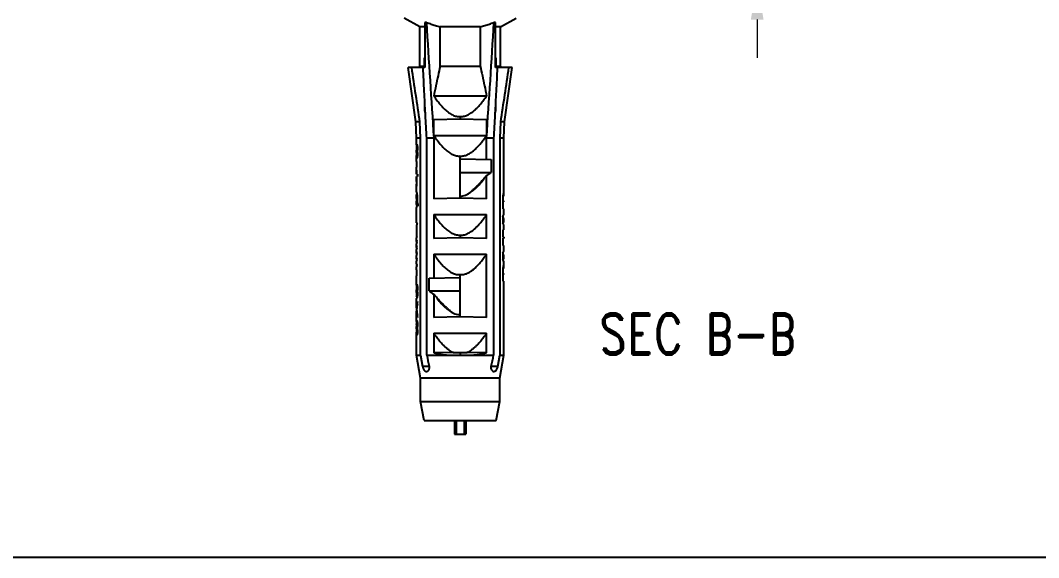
# Model space of a CAD drawing. Header units: millimetres. Extents: x 1034 to 1636, y -2154 to -1937.
# Drawn here: x 1373.2 to 1448, y -2154.1 to -2114.7 of the extents above; entities that cross this region are included whole.
import ezdxf
from ezdxf.enums import TextEntityAlignment as Align

# ---------------------------------------------------------------- set-up
doc = ezdxf.new("R2010")
doc.units = ezdxf.units.MM
doc.layers.add('dim', color=3, linetype='Continuous', lineweight=9)
doc.layers.add('hatch', color=56, linetype='Continuous', lineweight=9)
doc.styles.add('FFS', font='', dxfattribs={"width": 0.9})
doc.styles.add('ROMAND', font='romand.shx', dxfattribs={"bigfont": 'gbcbig.shx'})
doc.styles.get('FFS').set_extended_font_data('FangSong_GB2312')
doc.dimstyles.new('YanXiu', dxfattribs={"dimtxt": 2.5, "dimasz": 2.2, "dimexe": 1, "dimexo": 0.6, "dimgap": 0.66, "dimtad": 0, "dimzin": 1, "dimdsep": 46, "dimtxsty": 'FFS', "dimcen": 0, "dimclrd": 256, "dimclre": 131, "dimclrt": 42, "dimazin": 0, "dimtfac": 1, "dimtofl": 0, "dimtmove": 0, "dimatfit": 3, "dimfxl": 1, "dimlwd": 5, "dimlwe": 5, "dimarcsym": 0})

# ---------------------------------------------------------------- blocks, each defined once
blk = doc.blocks.new('*u6')
at = {"layer": 'Defpoints', "color": 2}
blk.add_lwpolyline([(-135.769835477229, 94.94140519081543), (135.769835477229, 94.94140519081543), (135.769835477229, -94.94140519081543), (-135.769835477229, -94.94140519081543)], close=True, dxfattribs=at)
blk = doc.blocks.new('*D88')
at = {"layer": 'Defpoints', "color": 0}
for p in [(1432.933624810162, -2092.314302971479), (1427.310810408092, -2111.814302971479), (1431.616169745262, -2111.814302971479)]:
    blk.add_point(p, dxfattribs=at)
at = {"layer": 'dim', "lineweight": 5}
for p, q in [((1427.310810408092, -2089.514302971479), (1427.310810408092, -2086.714302971479)), ((1427.310810408092, -2114.614302971479), (1427.310810408092, -2117.414302971479))]:
    blk.add_line(p, q, dxfattribs=at)
at = {"layer": 'dim', "color": 131, "lineweight": 5}
for p, q in [((1432.233974810162, -2092.314302971479), (1426.611160408092, -2092.314302971479)), ((1430.916519745262, -2111.814302971479), (1426.611160408092, -2111.814302971479))]:
    blk.add_line(p, q, dxfattribs=at)
at = {"layer": 'dim'}
for points in [[(1426.844143741426, -2089.514302971479), (1427.777477074759, -2089.514302971479), (1427.310810408092, -2092.314302971479)], [(1426.844143741426, -2114.614302971479), (1427.777477074759, -2114.614302971479), (1427.310810408092, -2111.814302971479)]]:
    blk.add_solid(points, dxfattribs=at)
at = {"layer": 'dim', "color": 42, "insert": (1427.310810408093, -2102.064302971478), "char_height": 3.5, "attachment_point": 5, "rotation": 90, "style": 'FFS'}
blk.add_mtext('19.50', dxfattribs=at)

msp = doc.modelspace()

# ---------------------------------------------------------------- linework, layer by layer
at = {"color": 7}
for p, q in [((1402.566169745262, -2115.141575698779), (1401.416169745261, -2114.514302971479)), ((1408.466169745262, -2115.141575698779), (1409.616169745262, -2114.514302971479)), ((1402.916169745261, -2115.141575698779), (1402.566169745262, -2115.141575698779)), ((1402.566169745262, -2118.014302971479), (1402.566169745262, -2115.141575698779)), ((1402.916169745261, -2114.818789066579), (1402.916169745261, -2118.114302971479)), ((1403.042966675462, -2114.818790150979), (1402.916169745261, -2114.818790150979)), ((1406.979125100362, -2115.141575698779), (1404.053214390161, -2115.141575698779)), ((1404.053214390161, -2118.014302971479), (1404.053214390161, -2115.141575698779)), ((1406.979125100362, -2115.141575698779), (1406.979125100362, -2118.014302971479)), ((1408.116169745262, -2114.818790150979), (1407.989372815161, -2114.818790150979)), ((1408.116169745262, -2118.114302971479), (1408.116169745262, -2114.818794678379)), ((1408.466169745262, -2115.141575698779), (1408.116169745262, -2115.141575698779)), ((1408.466169745262, -2118.014302971479), (1408.466169745262, -2115.141575698779)), ((1402.868057209861, -2117.414302971479), (1402.868057209861, -2118.014302971479)), ((1408.164282280662, -2118.014302971479), (1408.164282280662, -2117.414302971479)), ((1402.267893883261, -2122.114302971479), (1401.711169745261, -2118.114302971479)), ((1402.916169960261, -2118.114302971479), (1401.711172958162, -2118.114302971479)), ((1402.566169745262, -2118.014302971479), (1402.554806108962, -2118.114302971479)), ((1402.566169745262, -2118.014302971479), (1402.868057209861, -2118.014302971479)), ((1402.855403955762, -2118.114302971479), (1402.868057209861, -2118.014302971479)), ((1404.053214390161, -2118.014302971479), (1406.979125100362, -2118.014302971479)), ((1409.321166532362, -2118.114302971479), (1408.116169745262, -2118.114302971479)), ((1408.164282280662, -2118.014302971479), (1408.176935534862, -2118.114302971479)), ((1408.164282280662, -2118.014302971479), (1408.466169745262, -2118.014302971479)), ((1408.466169745262, -2118.014302971479), (1408.477533381661, -2118.114302971479)), ((1408.764445607362, -2122.114302971479), (1409.321169745262, -2118.114302971479)), ((1407.450283761462, -2120.214302971479), (1403.582055729162, -2120.214302971479)), ((1402.923873465962, -2121.314302971479), (1402.923873465962, -2120.714302971479)), ((1402.955567590061, -2121.312676314579), (1402.924838135262, -2120.714253461178)), ((1408.107501355362, -2120.714253461178), (1408.076771900462, -2121.312676314579)), ((1408.108466024662, -2120.714302971479), (1408.108466024662, -2121.314302971479)), ((1402.923873465962, -2121.314302971479), (1402.955667856362, -2121.314302971479)), ((1405.516169745262, -2121.914302971479), (1403.582055729162, -2121.964949529379)), ((1403.582055729162, -2123.114302971479), (1403.582055729162, -2121.964949529379)), ((1405.516169745262, -2121.714302971479), (1405.516169745262, -2121.914302971479)), ((1407.450283761462, -2121.964949529379), (1405.516169745262, -2121.914302971479)), ((1407.450283761462, -2121.964949529379), (1407.450283761462, -2123.114302971479)), ((1408.076671634262, -2121.314302971479), (1408.108466024662, -2121.314302971479)), ((1402.316169745262, -2123.314302971479), (1402.267893883261, -2122.114302971479)), ((1402.539378535362, -2122.114302971479), (1402.267893883261, -2122.114302971479)), ((1402.539372371461, -2122.114201530779), (1402.592131441862, -2123.314302971479)), ((1408.440208048762, -2123.314302971479), (1408.492967117862, -2122.114201559179)), ((1408.764445607362, -2122.114302971479), (1408.492960955162, -2122.114302971479)), ((1408.716169745262, -2123.314302971479), (1408.764445607362, -2122.114302971479)), ((1402.316169745262, -2123.805532131679), (1402.316169745262, -2123.314302971479)), ((1402.592131441862, -2123.314302971479), (1402.316169745262, -2123.314302971479)), ((1402.592131441862, -2123.314302971479), (1402.592131441862, -2139.214302971479)), ((1403.059037270262, -2139.214268153879), (1403.059037270262, -2123.314302971479)), ((1403.582055729162, -2123.314302971479), (1403.059037270262, -2123.314302971479)), ((1403.582055729162, -2123.114302971479), (1407.450283761462, -2123.114302971479)), ((1403.582097272362, -2123.314300126379), (1403.582055729162, -2127.764949529379)), ((1407.973302220362, -2123.314302971479), (1407.450283761462, -2123.314302971479)), ((1407.450283761462, -2124.864949529378), (1407.450433755662, -2123.314313183178)), ((1407.973302220362, -2123.314302971479), (1407.973302220362, -2139.214311368179)), ((1408.440208048762, -2139.214302971479), (1408.440208048762, -2123.314302971479)), ((1408.716169745262, -2123.314302971479), (1408.440208048762, -2123.314302971479)), ((1408.716169745262, -2127.280458414779), (1408.716169745262, -2123.314302971479)), ((1402.316169752562, -2123.877524323979), (1402.316227039762, -2123.892593075278)), ((1402.316181062662, -2124.356917664679), (1402.316181062662, -2124.182795777579)), ((1402.326542630162, -2123.892593075278), (1402.316227039762, -2123.892593075278)), ((1402.352181139862, -2123.805532131679), (1402.317477872361, -2123.805532131679)), ((1402.324430749161, -2123.747491059878), (1402.334329011662, -2123.747491059878)), ((1402.370910967362, -2123.892593075278), (1402.331491197762, -2123.892593075278)), ((1402.370910967362, -2123.921612946979), (1402.340734948362, -2123.921612946979)), ((1402.380669878062, -2123.979654018779), (1402.352181139862, -2123.979654018779)), ((1402.387598449762, -2124.066714962379), (1402.361047156362, -2124.066714962379)), ((1402.365853773362, -2124.182795777579), (1402.365853773362, -2124.356917664679)), ((1402.393670746062, -2124.182795777579), (1402.365853773362, -2124.182795777579)), ((1402.393670746062, -2124.356917664679), (1402.393670746062, -2124.182795777579)), ((1402.316169745262, -2125.024385341379), (1402.316169745262, -2124.792222382479)), ((1402.318388712562, -2124.792222382479), (1402.316172171062, -2124.792222382479)), ((1402.318388712562, -2124.792222382479), (1402.318388712562, -2124.589080623678)), ((1402.337410025862, -2124.618100495379), (1402.337410025862, -2124.792222382479)), ((1402.370910967362, -2124.618100495379), (1402.337410025862, -2124.618100495379)), ((1402.380669766661, -2124.560059423479), (1402.352181139862, -2124.560059423479)), ((1402.387598449762, -2124.472998479979), (1402.361047156362, -2124.472998479979)), ((1402.393670746062, -2124.356917664679), (1402.365853773362, -2124.356917664679)), ((1405.516169745262, -2127.714302971479), (1405.516169745262, -2124.614302971479)), ((1405.516169745262, -2124.814302971479), (1407.791194879362, -2124.873876601179)), ((1407.791166243562, -2124.873876106879), (1407.791166243562, -2125.814302971479)), ((1402.316169745262, -2125.953034520279), (1402.316169745262, -2125.430668858979)), ((1402.317477872361, -2125.024385341379), (1402.317477872361, -2125.430668858979)), ((1402.317477872361, -2125.024385341379), (1402.324430749161, -2125.024385341379)), ((1402.324430749161, -2125.430668858979), (1402.317477872361, -2125.430668858979)), ((1402.319539134061, -2125.662831817979), (1402.319539134061, -2125.953034520279)), ((1402.319539134061, -2125.662831817979), (1402.331491197762, -2125.662831817979)), ((1402.324430749161, -2125.430668858979), (1402.324430749161, -2125.024385341379)), ((1402.331491197762, -2125.953034520279), (1402.331491197762, -2125.662831817979)), ((1402.316169745262, -2126.482677586378), (1402.316169745262, -2126.127156407379)), ((1402.319539134061, -2125.953034520279), (1402.393670746062, -2125.953034520279)), ((1402.319539134061, -2126.127156407379), (1402.319539134061, -2126.620502196979)), ((1402.393670746062, -2126.127156407379), (1402.319539134061, -2126.127156407379)), ((1402.331491197762, -2126.823644619979), (1402.331491197762, -2126.127156407379)), ((1402.372923016162, -2125.953034520279), (1402.372923016162, -2126.127156407379)), ((1402.393670746062, -2126.127156407379), (1402.393670746062, -2125.953034520279)), ((1405.516169745262, -2125.814302971479), (1407.791166243562, -2125.814302971479)), ((1407.450283761462, -2127.764949529379), (1407.450283761462, -2126.044856855079)), ((1402.319539134061, -2126.823644619979), (1402.316098123262, -2126.686678696079)), ((1402.316169745262, -2127.235246031879), (1402.316169745262, -2126.823644619979)), ((1402.331491197762, -2126.620502196979), (1402.319539134061, -2126.620502196979)), ((1402.331491197762, -2126.823644619979), (1402.319539134061, -2126.823644619979)), ((1402.335593213362, -2127.393359911079), (1402.316169745262, -2127.393359911079)), ((1402.316169745262, -2127.728497940579), (1402.316169745262, -2127.463188689779)), ((1402.316169745262, -2128.165417232279), (1402.316169745262, -2127.939228873979)), ((1402.344096525662, -2127.463188689779), (1402.323034067861, -2127.463188689779)), ((1402.356970659162, -2127.604816582679), (1402.335490764862, -2127.604816582679)), ((1402.361628009362, -2127.939228873979), (1402.338728843662, -2127.939228873979)), ((1402.368997513262, -2127.814302971479), (1402.343976979762, -2127.814302971479)), ((1405.516169745262, -2127.714302971479), (1403.582055729162, -2127.764949529379)), ((1407.450283761462, -2127.764949529379), (1405.516169745262, -2127.714302971479)), ((1408.649522646762, -2127.739921479979), (1408.649522646762, -2128.495821756279)), ((1408.649522646762, -2127.898580163079), (1408.716169519661, -2127.898580163079)), ((1408.711774810462, -2127.565823360179), (1408.654529506261, -2127.565823360179)), ((1408.716169745262, -2127.964771859979), (1408.716169745262, -2127.898580163079)), ((1402.335633448962, -2128.235246029779), (1402.316169745262, -2128.235246029779)), ((1402.316169745262, -2129.514302971479), (1402.316169745262, -2128.393359913179)), ((1402.346786831062, -2128.165417232279), (1402.323034067962, -2128.165417232279)), ((1402.375776038962, -2128.069672645079), (1402.330760187162, -2128.069672645079)), ((1402.405748565862, -2128.145434086979), (1402.346786831062, -2128.145434086979)), ((1408.649522646762, -2127.964771859979), (1408.716169519661, -2127.964771859979)), ((1408.716142496862, -2128.495821756279), (1408.649522646762, -2128.495821756279)), ((1408.716169745262, -2128.856053067278), (1408.716169745262, -2128.495821756279)), ((1403.582055729162, -2128.914302971479), (1403.582055729162, -2130.664949529379)), ((1403.582055729162, -2128.914302971479), (1407.450283761462, -2128.914302971479)), ((1407.450283761462, -2130.664949529379), (1407.450283761462, -2128.914302971479)), ((1408.649459126262, -2129.064201598078), (1408.649459126262, -2129.521370622979)), ((1408.649459126262, -2129.391952155679), (1408.705974447462, -2129.391952155679)), ((1408.716169745262, -2129.391015220479), (1408.716169745262, -2129.309850528079)), ((1402.316189469262, -2129.514302971479), (1402.372923016162, -2129.514302971479)), ((1402.330263280862, -2130.514302971479), (1402.330263280862, -2129.914302971479)), ((1408.706899268961, -2129.467363069179), (1408.649459126262, -2129.467363069179)), ((1408.649459126262, -2130.034586686079), (1408.649459126262, -2130.567469152779)), ((1408.649459126262, -2130.034586686079), (1408.716142470862, -2130.034586686079)), ((1408.716169745262, -2130.034586686079), (1408.716169745262, -2129.703718906979)), ((1402.316169745262, -2130.889538484879), (1402.316169745262, -2130.623494041779)), ((1402.330263280862, -2130.939974080479), (1402.330263280862, -2130.780347414579)), ((1405.516169745262, -2130.614302971479), (1403.582055729162, -2130.664949529379)), ((1405.516169745262, -2130.414302971479), (1405.516169745262, -2130.614302971479)), ((1407.450283761462, -2130.664949529379), (1405.516169745262, -2130.614302971479)), ((1408.711007355962, -2130.567469152779), (1408.649459126262, -2130.567469152779)), ((1408.649459126262, -2130.633660849579), (1408.649459126262, -2131.184596126379)), ((1408.649459126262, -2130.633660849579), (1408.711007355962, -2130.633660849579)), ((1402.316169745262, -2131.315209593879), (1402.316169745262, -2131.049165150779)), ((1402.316169745262, -2131.740880702879), (1402.316169745262, -2131.474836259778)), ((1402.326749735262, -2131.805875107779), (1402.326749735262, -2131.646248441979)), ((1402.328443282762, -2131.372924594179), (1402.328443282762, -2131.213297928279)), ((1408.716142470862, -2131.184596126379), (1408.649459126262, -2131.184596126379)), ((1408.716169745262, -2131.537389437179), (1408.716169745262, -2131.184596126379)), ((1402.316169745262, -2132.166551811879), (1402.316169745262, -2131.900507368679)), ((1402.316169745262, -2132.512149469278), (1402.316169745262, -2132.326178477679)), ((1402.325182437262, -2132.238825621479), (1402.325182437262, -2132.079198955579)), ((1403.582055729162, -2131.814302971479), (1403.582055729162, -2133.564949529379)), ((1403.582055729162, -2131.814302971479), (1407.450283761462, -2131.814302971479)), ((1407.450283761462, -2136.464949529379), (1407.450283761462, -2131.814302971479)), ((1408.649459126262, -2131.745537967979), (1408.649459126262, -2132.202706992879)), ((1408.649459126262, -2132.073288525578), (1408.705974447462, -2132.073288525578)), ((1408.706899268961, -2132.148699439079), (1408.649459126262, -2132.148699439079)), ((1408.716169745262, -2132.072351590379), (1408.716169745262, -2131.991186897979)), ((1408.716169745262, -2132.652098753279), (1408.716169745262, -2132.385055276879)), ((1402.316169745262, -2132.957360939678), (1402.316169745262, -2132.751849586679)), ((1402.323741202661, -2132.671776135179), (1402.323741202661, -2132.512149469278)), ((1408.649459126262, -2132.852762612979), (1408.649459126262, -2133.797540231879)), ((1408.649459126262, -2132.869278669679), (1408.716169205261, -2132.869278669679)), ((1408.716169728962, -2132.866171383479), (1408.716169205261, -2132.869278669679)), ((1402.316169745262, -2134.078723138578), (1402.316169745262, -2133.414302971479)), ((1403.241144611162, -2133.573876601179), (1405.516169745262, -2133.514302971479)), ((1403.241173246962, -2134.514302971479), (1403.241173246962, -2133.573876106879)), ((1405.516169745262, -2136.414302971479), (1405.516169745262, -2133.314302971479)), ((1408.649459126262, -2133.238705680079), (1408.716168557361, -2133.238705680079)), ((1408.649459126262, -2133.304897376879), (1408.716168557361, -2133.304897376879)), ((1408.716142470862, -2133.797540231879), (1408.649459126262, -2133.797540231879)), ((1408.716169745262, -2133.304897376879), (1408.716169745262, -2133.238705680079)), ((1408.716169745262, -2139.214302971479), (1408.716169745262, -2133.797540231879)), ((1402.316181062662, -2134.630109003679), (1402.316181062662, -2134.426966912779)), ((1402.316267436662, -2134.145692839679), (1402.316227039762, -2134.165784082079)), ((1402.324430749161, -2134.165784082079), (1402.316227039762, -2134.165784082079)), ((1402.352181139862, -2134.078723138578), (1402.316806408862, -2134.078723138578)), ((1402.322559810362, -2134.020682398779), (1402.334329011662, -2134.020682398779)), ((1402.370910967362, -2134.165784082079), (1402.331491197762, -2134.165784082079)), ((1402.370910967362, -2134.194804285878), (1402.340734948362, -2134.194804285878)), ((1402.380669720862, -2134.252845025679), (1402.352181139862, -2134.252845025679)), ((1402.387598449762, -2134.339905969179), (1402.361047156362, -2134.339905969179)), ((1402.365853773362, -2134.426966912779), (1402.365853773362, -2134.630109003679)), ((1402.393670746062, -2134.426966912779), (1402.365853773362, -2134.426966912779)), ((1402.393670746062, -2134.630109003679), (1402.365853773362, -2134.630109003679)), ((1402.393670746062, -2134.601088799879), (1402.393670746062, -2134.455987116578)), ((1403.241173246962, -2134.514302971479), (1405.516169745262, -2134.514302971479)), ((1402.316169745262, -2134.920312038079), (1402.316169745262, -2134.906918161879)), ((1402.316169745262, -2135.762883117579), (1402.316169745262, -2135.065413721379)), ((1402.316303789862, -2134.906916750779), (1402.316181062662, -2134.920312038079)), ((1402.364224417862, -2134.920312038079), (1402.316181062662, -2134.920312038079)), ((1402.319539134061, -2135.065413721379), (1402.316512112862, -2135.065413721379)), ((1402.324430749161, -2134.891291834278), (1402.370910967362, -2134.891291834278)), ((1402.334329011662, -2135.036393351579), (1402.325214468261, -2135.036393351579)), ((1402.352181139862, -2134.978352777879), (1402.338659939961, -2134.978352777879)), ((1402.370910967362, -2134.862271630479), (1402.340734948362, -2134.862271630479)), ((1402.380669809362, -2134.804230890779), (1402.352181139862, -2134.804230890779)), ((1402.387598449762, -2134.717169947179), (1402.361047156362, -2134.717169947179)), ((1402.393670746062, -2135.471698069279), (1402.393670746062, -2135.297576182179)), ((1403.582055729162, -2134.744856711679), (1403.582055729162, -2136.464949529379)), ((1402.316169745262, -2136.748591935679), (1402.316169745262, -2135.993082294679)), ((1402.330180831962, -2135.790921639679), (1402.316374171261, -2135.790921639679)), ((1402.330218114262, -2135.965043526779), (1402.316374171261, -2135.965043526779)), ((1402.316227039762, -2136.980754479478), (1402.316169745262, -2136.922713822779)), ((1402.328895934562, -2136.864673249079), (1402.316374171261, -2136.864673249079)), ((1402.356489971162, -2136.748591935679), (1402.319539134061, -2136.748591935679)), ((1402.326542630162, -2136.690551361979), (1402.340734948362, -2136.690551361979)), ((1402.376219945662, -2136.864673249079), (1402.337410025862, -2136.864673249079)), ((1402.381796119862, -2136.922713822779), (1402.348119646262, -2136.922713822779)), ((1402.393670746062, -2136.458388818179), (1402.393670746062, -2136.284266931078)), ((1405.516169745262, -2136.414302971479), (1403.582055729162, -2136.464949529379)), ((1407.450283761462, -2136.464949529379), (1405.516169745262, -2136.414302971479)), ((1402.316169745262, -2139.214302971479), (1402.316374171261, -2137.532140448378)), ((1402.320942061162, -2136.980754479478), (1402.316227039762, -2136.980754479478)), ((1402.316512112862, -2137.125856038278), (1402.316512112862, -2137.299977925379)), ((1402.318388712562, -2137.299977925379), (1402.318388712562, -2137.125856038278)), ((1402.334329011662, -2137.590181084379), (1402.334329011662, -2137.764302971479)), ((1402.377332208861, -2137.590181084379), (1402.334329011662, -2137.590181084379)), ((1402.380669704662, -2137.561160776779), (1402.344304546162, -2137.561160776779)), ((1402.387598449762, -2137.009774766379), (1402.356489971162, -2137.009774766379)), ((1402.387598449762, -2137.474099833179), (1402.356489971162, -2137.474099833179)), ((1402.361047156362, -2137.125856038278), (1402.361047156362, -2137.358018582079)), ((1402.393670746062, -2137.125856038278), (1402.361047156362, -2137.125856038278)), ((1402.393670746062, -2137.358018582079), (1402.361047156362, -2137.358018582079)), ((1402.393670746062, -2137.358018582079), (1402.393670746062, -2137.125856038278)), ((1403.582055729162, -2137.614302971479), (1403.582055729162, -2139.049766073079)), ((1403.582055729162, -2137.614302971479), (1407.450283761462, -2137.614302971479)), ((1407.450283761462, -2139.049766073079), (1407.450283761462, -2137.614302971479)), ((1405.007220457862, -2139.023634851679), (1403.582055729162, -2139.049766073079)), ((1405.516169745262, -2139.027011561479), (1405.516169745262, -2139.231575684978)), ((1407.450283761462, -2139.049766073079), (1406.025119032761, -2139.023634851679)), ((1402.616169745262, -2140.914302971479), (1402.316169745262, -2139.214302971479)), ((1402.316169745262, -2139.214302971479), (1402.592131441862, -2139.214302971479)), ((1403.059037270262, -2139.214302971479), (1404.663025910561, -2139.214302971479)), ((1406.369313579961, -2139.214302971479), (1407.973302220362, -2139.214302971479)), ((1408.416169745261, -2140.914302971479), (1408.716169745262, -2139.214302971479)), ((1408.440208048762, -2139.214302971479), (1408.716169745262, -2139.214302971479)), ((1402.752217642162, -2140.039302971479), (1403.251899032262, -2140.039302971479)), ((1407.780442526662, -2140.039302971479), (1408.280121848362, -2140.039302971479)), ((1402.616169745262, -2142.614302971479), (1402.616169745262, -2140.914302971479)), ((1408.416169745261, -2140.914302971479), (1402.616169745262, -2140.914302971479)), ((1408.416169745261, -2142.614302971479), (1408.416169745261, -2140.914302971479)), ((1402.866169745262, -2144.014302971479), (1402.616169745262, -2142.614302971479)), ((1402.616169745262, -2142.614302971479), (1408.416169745261, -2142.614302971479)), ((1408.166169745261, -2144.014302971479), (1408.416169745261, -2142.614302971479)), ((1402.866174838662, -2144.014302971479), (1408.166164651861, -2144.014302971479)), ((1405.096711967762, -2144.014302971479), (1405.096711967762, -2145.014302971479)), ((1405.211565301061, -2144.014302971479), (1405.211565301061, -2145.014302971479)), ((1405.820774189462, -2144.014302971479), (1405.820774189462, -2145.014302971479)), ((1405.935627522862, -2144.014302971479), (1405.935627522862, -2145.014302971479)), ((1405.096711967762, -2145.014302971479), (1405.935627522862, -2145.014302971479))]:
    msp.add_line(p, q, dxfattribs=at)
for points in [[(1408.707779126662, -2129.465507799478), (1408.707485060562, -2129.466585921079), (1408.707191787661, -2129.467219618179), (1408.706898839662, -2129.467425427779)], [(1408.707779126662, -2132.146844169379), (1408.707485060562, -2132.147922290978), (1408.707191787661, -2132.148555988078), (1408.706898839662, -2132.148761797679)]]:
    msp.add_lwpolyline(points, dxfattribs=at)
for centre, radius, start, end in [((2256.244934377662, -2064.969335403279), 854.6566791129, 183.3437891395964, 183.9144633321015), ((492.0421732948616, -2060.971979952778), 917.5286592916001, 356.1039836115957, 356.6355632020007), ((2458.069663455862, -1961.947841790979), 1067.6129720967, 188.4111931108179, 188.6282517811036), ((1401.790895197362, -2118.214902868979), 1.0050784412, 2.885731541107226, 5.744444517803227), ((1409.241707982462, -2118.214922765379), 1.0053428343, 174.2559314331874, 177.1138925504842), ((313.0604048564617, -1955.977127725679), 1107.9594290883, 351.3760462038903, 351.5852006564961), ((1395.284630686362, -2116.462933695979), 15.4860001457, 320.6776347172903, 321.7752910910179), ((1405.418128552962, -2122.672702282479), 3.937142936, 301.0743706160005, 307.0659189740966), ((1405.591818002461, -2131.405996786579), 3.897050019, 232.9016692220131, 238.9550376453061), ((1415.930063362762, -2125.016204942979), 15.7200490598, 218.2335917961069, 219.3148930075898), ((1508.803683165062, -2114.930666548379), 108.4971136187, 192.9333792656141, 193.3808152584851), ((1301.731438448962, -2114.814441683679), 109.0077353281, 346.6202358673815, 347.0655525943857)]:
    msp.add_arc(centre, radius, start, end, dxfattribs=at)
for centre, major_axis, ratio, start_param, end_param in [((1405.516169745262, -2123.877524839679), (3.2, 0), 0.7868970836, 3.1129983331, 3.1415924488), ((1405.516169745262, -2124.218512976478), (0, 13.4296589963), 0.2382785744, 1.5594928941, 1.5681367476), ((1405.516169745262, -2123.859108311779), (0, 5.5956784409), 0.5718698874, 1.5767804025, 1.6027166351), ((1405.516169745262, -2124.123639434779), (0, 5.036141335), 0.6354071078, 1.5422020063, 1.5594928941), ((1405.516169745262, -2123.843928524779), (3.2, 0), 0.4196815289, 9.352907588099999, 9.3961836403), ((1405.516169745262, -2124.043648025279), (3.2, 0), 0.6994694108, 3.0870443341, 3.1129983331), ((1405.516169745262, -2123.982629061079), (3.2, 0), 0.3497265374, 9.3442387866, 9.3702296412), ((1405.516169745262, -2123.783210466278), (3.2, 0), 0.3497267007, -3.0436969997, -3.01760501), ((1405.516169745262, -2123.604620730379), (3.2, 0), 0.4196815877, -3.0350079827, -2.9914278676), ((1405.516169745262, -2123.644801714579), (3.2, 0), 0.6994692475, -3.01760501, -2.9914278676), ((1405.516169745262, -2123.428826108478), (3.2, 0), 0.7868970147, -2.9914278676, -2.9563596736), ((1405.516169745262, -2123.226241906479), (0, 5.036141335), 0.6354071078, -4.5622241944, -4.5447161217), ((1405.516169745262, -2121.825462029678), (0, 13.4296589963), 0.2382785744, 1.7384691855, 1.7472423718), ((1405.516169745262, -2122.862006106079), (0, 5.595677951), 0.5718699375, -4.527156000400001, -4.5007052098), ((1405.516169745262, -2120.510598502379), (0, 16.7871875439), 0.1906215673, -4.5007052098, -4.4918557195), ((1405.516169745262, -2124.321200465779), (0, 13.4296589963), 0.2382785744, -4.7097294012, -4.7010855477), ((1405.516169745262, -2124.680605130478), (0, 5.5956784409), 0.5718698874, 7.822061325700001, 7.8479975583), ((1405.516169745262, -2124.422398562779), (0, 4.476604228999999), 0.7148275425, -4.7010855477, -4.675146331700001), ((1405.516169745262, -2124.811198666279), (3.2, 0), 0.5246019662, 9.2746131748, 9.3094961874), ((1405.516169745262, -2124.985320553379), (3.2, 0), 0.5246019662, 2.9914278676, 3.0263108802), ((1405.516169745262, -2125.313471535879), (0, 5.036141335), 0.6354071078, 7.6863087753, 7.703816848), ((1405.516169745262, -2125.110887333779), (3.2, 0), 0.7868970147, 2.9563596736, 2.9914278676), ((1405.516169745262, -2126.714251412579), (0, 13.4296589963), 0.2382785744, 7.6775355889, 7.6863087753), ((1405.516169745262, -2125.677707336179), (0, 5.595677951), 0.5718699375, 7.642297863400001, 7.668748654), ((1405.516169745262, -2128.029114939879), (0, 16.7871875439), 0.1906215673, 1.3502630659, 1.3591125562), ((1405.516169745262, -2126.686728142478), (3.2, 0), 0.9326195584, 3.1094818279, 3.1415760854), ((1405.516169745262, -2127.900099878579), (3.2, 0), 0.5555555671, 3.093236314, 3.2371225669), ((1405.516169745262, -2127.728506042079), (3.2, 0), 0.5555555671, 3.1415913756, 3.26040357), ((1405.516169745262, -2127.235246031879), (3.2, 0), 0.3333332539, -3.1415926536, -3.0506819753), ((1405.516169745262, -2127.393359911079), (3.2, 0), 0.3333332539, -3.1415926536, -3.0760813085), ((1405.516169745262, -2127.253702275679), (-2.6e-09, 3.2000004292), 0.9999998659, -4.6468776361, -4.6024444098), ((1405.516169745262, -2127.041570227078), (0, 3.2000004292), 0.9999998659, -4.621478302, -4.561119275799999), ((1405.516169745262, -2126.551473834279), (0, 9.599999713899999), 0.3333333433, -4.6024444098, -4.5804619146), ((1405.516169745262, -2129.077132108579), (0, 9.599999713899999), 0.3333333433, 7.722054568200001, 7.7351707176), ((1405.516169745262, -2126.077132197979), (0, 9.599999713899999), 0.3333333433, -4.561119275799999, -4.5304312861), ((1405.516169745262, -2129.551473744878), (0, 9.599999713899999), 0.3333333433, 7.6720239397, 7.693066308300001), ((1405.516169745262, -2128.235246029779), (3.2, 0), 0.3333333433, 9.3592666156, 9.4247779608), ((1405.516169745262, -2128.393359913179), (3.2, 0), 0.3333333433, 9.3338672825, 9.4247779608), ((1405.516169745262, -2128.374903618479), (0.0014780596, 3.1999996586), 1, 1.498995026, 1.5057468752), ((1405.516169745262, -2128.374903618479), (0, 3.2), 1, 1.4752664135, 1.4985331324), ((1405.516169745262, -2128.587035652879), (3.1999997227, 0.0013322228), 1, 3.0310182517, 3.0502656557), ((1405.516169745262, -2128.587035652879), (3.1999991286, 0.0023616217), 1, 3.0182709115, 3.0306965645), ((1405.516169745262, -2128.587035652879), (3.2, 0), 1, 3.0031503507, 3.0190089183), ((1405.516169745262, -2127.900099878579), (3.2, 0), 0.5555555671, -3.0031503507, -2.9167092085), ((1405.516169745262, -2127.728506042079), (3.2, 0), 0.5555555671, -2.9806773279, -2.8932918232), ((1405.516169745262, -2129.580969607478), (0, 5.7599998798), 0.5555555671, 1.3224954964, 1.3459128817), ((1405.516169745262, -2128.856053067278), (3.2, 0), 0.3202293977, -0.2045478291, 0), ((1405.516169745262, -2129.309864402679), (3.2, 0), 0.3216137578, -0.0798464, 0.2045478291), ((1405.516169745262, -2129.391028304579), (3.2, 0), 0.3216137578, -0.0724322443, 3.48518e-05), ((1405.516169745262, -2129.703718906979), (3.2, 0), 0.2805366001, 0, 0.2045478291), ((1405.516169745262, -2130.889538484879), (3.2, 0), 0.3639702343, 3.0477047785, 3.2101741051), ((1405.516169745262, -2130.623494041779), (3.2, 0), 0.3639702343, 3.0477047785, 3.1415926536), ((1405.516169745262, -2131.049165150779), (3.2, 0), 0.3639702343, 9.3308900857, 9.4247779608), ((1405.516169745262, -2131.315209593879), (3.2, 0), 0.3639702343, 3.0539806135, 3.2101777388), ((1405.516169745262, -2131.740880702879), (3.2, 0), 0.3639702343, 3.0602529908, 3.2101786794), ((1405.516169745262, -2131.474836259778), (3.2, 0), 0.3639702343, 9.3371659207, 9.4247779608), ((1405.516169745262, -2131.537389437179), (3.2, 0), 0.3202293977, -0.2045478291, 0), ((1405.516169745262, -2132.166551811879), (3.2, 0), 0.3639702343, 3.0665221625, 3.210177118), ((1405.516169745262, -2131.900507368679), (3.2, 0), 0.3639702343, 9.343438297999999, 9.4247779608), ((1405.516169745262, -2132.326178477679), (3.2, 0), 0.3639702343, 9.3497074697, 9.4247779608), ((1405.516169745262, -2131.991200772579), (3.2, 0), 0.3216137578, -0.0798464, 0.2045478291), ((1405.516169745262, -2132.385055276879), (3.2, 0), 0.2805366001, 0, 0.2045478291), ((1405.516169745262, -2132.072364674479), (3.2, 0), 0.3216137578, -0.0724322443, 3.48518e-05), ((1405.516169745262, -2132.592222920879), (3.2, 0), 0.3639702343, 3.0727883795, 3.2103969276), ((1405.516169745262, -2133.017894029779), (3.2, 0), 0.3639702343, 3.0895963213, 3.1752149642), ((1405.516169745262, -2132.751849586679), (3.2, 0), 0.3639702343, 3.0727883795, 3.1415926536), ((1405.516169745262, -2133.414302971479), (0, 8.7919277423), 0.3639702343, 1.5187999945, 1.5707963268), ((1405.516169745262, -2133.414302971479), (0, 5.5425625842), 0.5773502692, 1.5463876721, 1.5707963268), ((1405.516169745262, -2134.145693101379), (0, 3.3574275566), 0.9531106617, 1.5508481958, 1.5707962489), ((1405.516169745262, -2134.453754914179), (0, 10.0722826699), 0.3177035539, 1.5594928941, 1.5681367476), ((1405.516169745262, -2134.603321002279), (0, 10.0722826699), 0.3177035539, -4.7097294012, -4.7010855477), ((1405.516169745262, -2134.132299165279), (0, 5.595704056000001), 0.5718672696, 1.5767804025, 1.5960424775), ((1405.516169745262, -2134.396830441679), (0, 5.036141335), 0.6354071078, 1.5422020063, 1.5594928941), ((1405.516169745262, -2134.105511174779), (3.2, 0), 0.4196792451, 3.0783856875, 3.1216445226), ((1405.516169745262, -2134.348835486079), (0, 3.3574339604), 0.9531088438, 1.524902562, 1.5422020063), ((1405.516169745262, -2134.246147701579), (3.2, 0), 0.3497305397, 9.352907588099999, 9.378884196), ((1405.516169745262, -2134.056400221279), (3.2, 0), 0.349730703, -3.0436969997, -3.01760501), ((1405.516169745262, -2133.877812886879), (3.2, 0), 0.4196791863, -3.0350079827, -2.9914278676), ((1405.516169745262, -2133.917994637479), (3.2, 0), 0.6994652451000001, -3.01760501, -2.9914278676), ((1405.516169745262, -2133.702017115379), (3.2, 0), 0.7868970147, -2.9914278676, -2.9563596736), ((1405.516169745262, -2133.499432913279), (0, 5.036141335), 0.6354071078, -4.5622241944, -4.5447161217), ((1405.516169745262, -2132.658959857379), (0, 10.0722826699), 0.3177035539, 1.7384691855, 1.7472423718), ((1405.516169745262, -2136.398116058979), (0, 10.0722826699), 0.3177035539, 7.6775355889, 7.6863087753), ((1405.516169745262, -2133.135192395179), (0, 5.595703566199997), 0.5718673197, 1.7560293068, 1.7824800974), ((1405.516169745262, -2130.783798246279), (0, 16.7871491212), 0.1906220036, -4.5007052098, -4.4918557195), ((1405.516169745262, -2138.273269265079), (0, 16.7871106985), 0.1906224399, 1.3502630659, 1.3591125562), ((1405.516169745262, -2134.906918037379), (0, 5.036141335), 0.6354071078, 7.8294656511, 7.8539813785), ((1405.516169745262, -2134.660245474779), (0, 5.036141335), 0.6354071078, -4.7010855477, -4.6837946599), ((1405.516169745262, -2135.817802643479), (3.2, 0), 0.7431806590000001, 9.2042446998, 9.4134745281), ((1405.516169745262, -2135.072429634079), (3.2, 0), 0.1498854447, 9.3495741256, 9.4101497831), ((1405.516169745262, -2134.708240430279), (0, 3.3574339604), 0.9531088438, -4.6837946599, -4.6664952156), ((1405.516169745262, -2134.810928214879), (3.2, 0), 0.3497305397, -3.0956988888, -3.0697222809), ((1405.516169745262, -2135.087418174179), (3.2, 0), 0.1498854147, 3.0350079827, 3.0956988888), ((1405.516169745262, -2135.137294597479), (3.2, 0), 0.4196778092, 9.3061488424, 9.3495741256), ((1405.516169745262, -2135.000675695079), (3.2, 0), 0.349730703, 9.3007903172, 9.3268823069), ((1405.516169745262, -2135.179262454779), (3.2, 0), 0.4196779856, 2.9914278676, 3.0350079827), ((1405.516169745262, -2135.276369140879), (3.2, 0), 0.7868970836, 9.2828758934, 9.3061488424), ((1405.516169745262, -2135.139081278979), (3.2, 0), 0.6994652451000001, 9.2746131748, 9.3007903172), ((1405.516169745262, -2135.557643003079), (0, 5.036141335), 0.6354071078, 7.6863087753, 7.703816848), ((1405.516169745262, -2135.355058801078), (3.2, 0), 0.7868970147, 2.9563596736, 2.9914278676), ((1405.516169745262, -2135.921885879979), (0, 5.595716373699998), 0.5718660108, 1.3591125562, 1.3855633468), ((1405.516169745262, -2135.938162532078), (3.2, 0), 0.7431804087999999, -3.1302892209, -2.9210593927), ((1405.516169745262, -2135.935553250279), (3.2, 0), 0.7730919682999999, 3.0832518353, 3.1183192807), ((1405.516169745262, -2135.820411939779), (3.2, 0), 0.7730916523, -3.1183192807, -3.0832531883), ((1405.516169745262, -2136.012862447079), (3.2, 0), 0.7730919682999999, 9.2042446998, 9.3702296412), ((1405.516169745262, -2135.743102774479), (3.2, 0), 0.7730916523, -3.0870443341, -2.9210593927), ((1405.516169745262, -2136.940572527679), (0, 6.7148535123), 0.4765554445, 7.8426782013, 7.8539816334), ((1405.516169745262, -2136.902622915579), (0, 3.357429157599999), 0.9531102072, 1.524902562, 1.5594928941), ((1405.516169745262, -2136.825607288479), (3.2, 0), 0.5245973717, 9.3442387866, 9.378884196), ((1405.516169745262, -2137.240821125979), (0, 5.036141335), 0.6354071078, 1.5075893607, 1.524902562), ((1405.516169745262, -2137.064094645579), (3.2, 0), 0.6994630807, 9.3355639152, 9.361570994700001), ((1405.516169745262, -2136.607211185878), (3.2, 0), 0.6994634072, -3.0263108802, -3.0001642055), ((1405.516169745262, -2136.482944707479), (3.2, 0), 0.5245974636, -3.01760501, -2.9826799722), ((1405.516169745262, -2136.212832461279), (0, 5.0361395714), 0.6354073303, -4.5709605323, -4.553476299), ((1405.516169745262, -2136.217296672779), (0, 3.3574288637), 0.9531102906, -4.553476299, -4.5183545765), ((1405.516169745262, -2135.569921079279), (0, 6.714852630599999), 0.476555507, -4.5183545765, -4.5007052098), ((1405.516169745262, -2136.880299585478), (0, 16.7871361823), 0.1906221505, 1.5767804025, 1.5854245045), ((1405.516169745262, -2137.608039740478), (0, 6.714854713099999), 0.4765553592, 1.5422020063, 1.5594928941), ((1405.516169745262, -2137.152644039679), (0, 10.0722826699), 0.3177035539, 1.5854245045, 1.5940696997), ((1405.516169745262, -2137.269841426379), (0, 5.0361425357), 0.6354069563, 1.5940696997, 1.605600376), ((1405.516169745262, -2137.800020352479), (0, 13.4297118275), 0.238277637, 1.5335536781, 1.5422020063), ((1405.516169745262, -2137.625898465379), (0, 13.4297118275), 0.238277637, 1.524902562, 1.5335536781), ((1405.516169745262, -2137.709238772179), (3.2, 0), 0.3497319538000001, 3.0088896835, 3.0350079827), ((1405.516169745262, -2138.005394765279), (0, 3.3574267729), 0.9531108842, 7.6950689526, 7.7212786638), ((1405.516169745262, -2138.019235248878), (3.2, 0), 0.6295175534, 2.9563596736, 3.0001642055), ((1405.516169745262, -2134.884594288679), (0, 13.4297118275), 0.238277637, 1.7297090081, 1.7384691855), ((1405.516169745262, -2139.599279930879), (0, 13.4297094261), 0.2382776796, 7.6863087753, 7.6950689526), ((1405.516169745262, -2138.678814944778), (0, 5.5957119711), 0.5718664607, 1.3591125562, 1.3855633468), ((1405.516169745262, -2133.453670319879), (0, 16.7871347127), 0.1906221672, -4.5007052098, -4.4918557195), ((1405.516169745262, -2141.030204300479), (0, 16.7871347127), 0.1906221672, 1.3502630659, 1.3591125562), ((1405.516169745262, -2137.853596261279), (3.2, 0), 0.2622990357, 3.0001642055, 3.0350079827), ((1405.516169745262, -2138.067980362379), (3.199781771699999, 0.1027686792), 0.3636447725999999, -2.2315009919, -1.8523464744), ((1405.550549022762, -2137.903586818279), (3.0512009675, 0.1004479251), 0.3675221836, -1.7619067683, -1.5941617259), ((1405.481790467762, -2137.903586818279), (3.0512009675, -0.1004479251), 0.3675221836, -1.5474309277, -1.3796858853), ((1405.516169745262, -2138.067980362379), (3.199781771699999, -0.1027686792), 0.3636447725999999, -1.2892461792, -0.9100916617), ((1405.532970621261, -2137.987642561679), (3.4091791844, 0.1100165483), 0.3643898738, -1.8405675904, -1.5874827043), ((1405.499368869362, -2137.987642561679), (3.4091791844, -0.1100165483), 0.3643898738, -1.5541099492, -1.3010250632)]:
    msp.add_ellipse(centre, major_axis=major_axis, ratio=ratio, start_param=start_param, end_param=end_param, dxfattribs=at)
for points, start_tangent, end_tangent in [([(1403.043280458262, -2114.818901970779), (1403.366439198962, -2114.934062955579), (1403.698945573362, -2115.041638485779), (1404.053214390161, -2115.141575698779)], (0.9376590105459385, -0.3475565852375865), (0.9682696913419993, -0.2499075925786766)), ([(1406.979125100362, -2115.141575698779), (1407.323154904762, -2115.044750550479), (1407.656233560761, -2114.937357588279), (1407.989443134862, -2114.818765123478)], (0.9682696913514537, 0.2499075925420447), (0.9376590105494431, 0.3475565852281314)), ([(1402.916169745261, -2117.420183649879), (1402.899791272761, -2117.416928504978), (1402.883745071262, -2117.414967803579), (1402.868057209861, -2117.414302971479)], (-0.9734822856117596, 0.2287624086254222), (-1, 0)), ([(1408.164282280662, -2117.414302971479), (1408.148594412562, -2117.414967502978), (1408.132548207562, -2117.416928204779), (1408.116169745262, -2117.420183649879)], (-1, 0), (-0.9734822857388997, -0.2287624080843862)), ([(1402.924838135262, -2120.714253461178), (1402.881913364662, -2119.877255756379), (1402.794699153262, -2118.164302971479)], (-0.05125825383379139, 0.9986854316619979), (-0.05030261545280921, 0.9987340220892683)), ([(1404.053214390161, -2118.014302971479), (1403.889495340562, -2118.726252686779), (1403.733175801662, -2119.459579863479), (1403.582055729162, -2120.214302971479)], (-0.2335160394727916, -0.972352949966699), (-0.1911427521103734, -0.9815622488236151)), ([(1406.979125100362, -2118.014302971479), (1407.143088566861, -2118.727360343679), (1407.299388243262, -2119.460669803979), (1407.450283761462, -2120.214302971479)], (0.2335160394608624, -0.9723529499695638), (0.1911427521001951, -0.9815622488255972)), ([(1408.237640337262, -2118.164302971479), (1408.150426125962, -2119.877255756479), (1408.107501355362, -2120.714253461178)], (-0.05030261545280921, -0.9987340220892683), (-0.05125825383379139, -0.9986854316619979)), ([(1403.582055729162, -2120.214302971479), (1403.850818348162, -2120.586843176179), (1404.119743655862, -2120.916534317779), (1404.394516321462, -2121.202628250478), (1404.677662730562, -2121.436836858279), (1404.965685611462, -2121.605430890679), (1405.253446335561, -2121.698348041279), (1405.516169745262, -2121.714302971479)], (0.5653861590527968, -0.8248263399961993), (0.9978640427356299, 0.06532497390206085)), ([(1405.516169745262, -2121.714302971479), (1405.643956775362, -2121.714812427879), (1405.771324740162, -2121.699701546479), (1405.901670268562, -2121.668206717579), (1406.036619383462, -2121.618762052179), (1406.177400290961, -2121.549334854979), (1406.326563720761, -2121.456511184078), (1406.485498670662, -2121.336688722879), (1406.655071202362, -2121.186276313279), (1406.835539265561, -2121.002214489778), (1407.027554673962, -2120.781247448779), (1407.232092223962, -2120.519841786178), (1407.450283761462, -2120.214302971479)], (0.9978640427361898, -0.06532497389351126), (0.5653861590399101, 0.8248263400050325)), ([(1403.059037270262, -2123.314302971479), (1402.970018987161, -2121.593923264079), (1402.955567590061, -2121.312676314579)], (-0.05232086895307701, 0.998630325331649), (-0.05130614420278467, 0.9986829725028074)), ([(1408.076771900462, -2121.312676314579), (1408.062320503462, -2121.593923264079), (1407.973302220362, -2123.314302971479)], (-0.05130614420278467, -0.9986829725028074), (-0.05232086895307701, -0.998630325331649)), ([(1403.582055729162, -2123.114302971479), (1403.850818348162, -2123.486843176179), (1404.119743655862, -2123.816534317779), (1404.394516321462, -2124.102628250479), (1404.677662730562, -2124.336836858279), (1404.965685611462, -2124.505430890679), (1405.253446335561, -2124.598348041279), (1405.516169745262, -2124.614302971479)], (0.5653861590527968, -0.8248263399961993), (0.9978640427356299, 0.06532497390206085)), ([(1405.516169745262, -2124.614302971479), (1405.643956775362, -2124.614812427879), (1405.771324740162, -2124.599701546479), (1405.901670268562, -2124.568206717579), (1406.036619383462, -2124.518762052179), (1406.177400290961, -2124.449334854979), (1406.326563720761, -2124.356511184079), (1406.485498670662, -2124.236688722879), (1406.655071202362, -2124.086276313279), (1406.835539265561, -2123.902214489779), (1407.027554673962, -2123.681247448779), (1407.232092224061, -2123.419841786179), (1407.450283761462, -2123.114302971479)], (0.9978640427361898, -0.06532497389351126), (0.5653861590399101, 0.8248263400050325)), ([(1407.264508838662, -2126.276124227579), (1407.055920040962, -2126.501823377279), (1406.863921711962, -2126.703312592379), (1406.687492767562, -2126.881621376378), (1406.525429651762, -2127.037774870579), (1406.376293044162, -2127.172899882678), (1406.238473408362, -2127.288172775679), (1406.110510969861, -2127.384562133879)], (-0.6737945920703502, -0.7389187016829053), (-0.8167509279696299, -0.5769903999727798)), ([(1406.110510969861, -2127.384562133879), (1406.402934796462, -2127.201555551979), (1406.692888585062, -2126.949690382979), (1406.976753941562, -2126.642109678779), (1407.264491707862, -2126.276147921779)], (0.8956780415400782, 0.4447030985983007), (0.5929362320306988, 0.8052494177242463)), ([(1405.516169745262, -2127.551690894778), (1405.704297115862, -2127.539657750979), (1405.904916901962, -2127.484080963579), (1406.110510969861, -2127.384562133879)], (0.9991458046187779, -0.04132385645961818), (0.8645647051547408, 0.50252151257503)), ([(1408.683942188162, -2127.343895177479), (1408.670073741861, -2127.417262506979), (1408.658087428662, -2127.512848646079), (1408.650636239462, -2127.623791094279), (1408.649522646762, -2127.739921479979)], (-0.2523736164443816, -0.9676298660762721), (0.01914282704002906, -0.9998167592978804)), ([(1408.707841649862, -2127.280458414779), (1408.697482698562, -2127.296406056779), (1408.683942188162, -2127.343895177479)], (-0.9999999999999932, 1.168692395526163e-07), (-0.2523736172635815, -0.9676298658626115)), ([(1408.697942343761, -2127.947900600979), (1408.697483411662, -2127.931766929079), (1408.697932018862, -2127.915622407279), (1408.699182420361, -2127.903322346478), (1408.700901435762, -2127.898580163079)], (-0.1039688254189632, 0.9945805564865027), (1, 0)), ([(1408.700901435762, -2127.964771859979), (1408.699187211761, -2127.960059983579), (1408.697942343761, -2127.947900600979)], (-1, 0), (-0.1039688281991536, 0.9945805561958745)), ([(1408.715870254362, -2127.350023878679), (1408.714510447962, -2127.300346263479), (1408.707841650162, -2127.280458414779)], (-0.04044676430428564, 0.9991816948169706), (-0.9999999999999855, 1.709476185740458e-07)), ([(1408.711774810462, -2127.565823360179), (1408.714403469362, -2127.449382148179), (1408.716144585761, -2127.358000272079), (1408.715870254362, -2127.350023878679)], (0.01783023253489971, 0.9998410287679496), (-0.0404467642199352, 0.9991816948203851)), ([(1403.582055729162, -2128.914302971479), (1403.850818348162, -2129.286843176179), (1404.119743655862, -2129.616534317779), (1404.394516321462, -2129.902628250479), (1404.677662730562, -2130.136836858279), (1404.965685611462, -2130.305430890679), (1405.253446335561, -2130.398348041279), (1405.516169745262, -2130.414302971479)], (0.5653861590527968, -0.8248263399961993), (0.9978640427356299, 0.06532497390206085)), ([(1405.516169745262, -2130.414302971479), (1405.643956775362, -2130.414812427879), (1405.771324740162, -2130.399701546479), (1405.901670268562, -2130.368206717579), (1406.036619383462, -2130.318762052178), (1406.177400290961, -2130.249334854979), (1406.326563720761, -2130.156511184079), (1406.485498670662, -2130.036688722879), (1406.655071202362, -2129.886276313279), (1406.835539265662, -2129.702214489779), (1407.027554673962, -2129.481247448779), (1407.232092224061, -2129.219841786179), (1407.450283761462, -2128.914302971479)], (0.9978640427361898, -0.06532497389351126), (0.5653861590399101, 0.8248263400050325)), ([(1408.706898838062, -2129.467425427779), (1408.705277626062, -2129.461493047279), (1408.704062506862, -2129.445729007779), (1408.703733940461, -2129.424728525079), (1408.704452413861, -2129.404655639179), (1408.705974447462, -2129.391952155679)], (-0.9999999999744937, 7.142306339929248e-06), (0.2414366762617225, 0.9704165761958584)), ([(1402.330263280862, -2129.914302971479), (1402.338536723162, -2129.763513318579), (1402.352237046262, -2129.628750146278), (1402.372923016162, -2129.514302971479)], (0.03876809209214805, 0.9992482349424165), (0.2321481041355433, 0.9726804499661094)), ([(1408.711007355962, -2130.567469152779), (1408.711927553461, -2130.572156165479), (1408.712515227462, -2130.584280127779), (1408.712717478962, -2130.600435711079), (1408.712521286462, -2130.616625497579), (1408.711930812862, -2130.628933251079), (1408.711007355962, -2130.633660849579)], (1, 0), (-1, 0)), ([(1403.582055729162, -2131.814302971479), (1403.850818348162, -2132.186843176179), (1404.119743655862, -2132.516534317779), (1404.394516321462, -2132.802628250479), (1404.677662730562, -2133.036836858279), (1404.965685611462, -2133.205430890679), (1405.253446335561, -2133.298348041279), (1405.516169745262, -2133.314302971479)], (0.5653861590527968, -0.8248263399961993), (0.9978640427356299, 0.06532497390206085)), ([(1405.516169745262, -2133.314302971479), (1405.643956775362, -2133.314812427879), (1405.771324740162, -2133.299701546479), (1405.901670268562, -2133.268206717579), (1406.036619383462, -2133.218762052179), (1406.177400290961, -2133.149334854978), (1406.326563720761, -2133.056511184079), (1406.485498670662, -2132.936688722879), (1406.655071202362, -2132.786276313279), (1406.835539265662, -2132.602214489779), (1407.027554673962, -2132.381247448779), (1407.232092224061, -2132.119841786179), (1407.450283761462, -2131.814302971479)], (0.9978640427361898, -0.06532497389351126), (0.5653861590399101, 0.8248263400050325)), ([(1408.706898838062, -2132.148761797579), (1408.705277626062, -2132.142829417179), (1408.704062506862, -2132.127065377679), (1408.703733940461, -2132.106064894979), (1408.704452413861, -2132.085992009079), (1408.705974447462, -2132.073288525578)], (-0.9999999999744937, 7.142306339929248e-06), (0.2414366762617225, 0.9704165761958584)), ([(1408.698600151262, -2132.652098753279), (1408.687063071261, -2132.670141711079), (1408.673872226162, -2132.711583571179), (1408.660699867462, -2132.773729479879), (1408.649459126262, -2132.852762612979)], (-0.8719947738598027, -0.4895151829731043), (-0.1114930734161565, -0.9937652109931299)), ([(1408.716169205261, -2132.869278669679), (1408.715612600462, -2132.781947513279), (1408.713181888262, -2132.714029270079), (1408.707741491162, -2132.669679077379), (1408.698600151262, -2132.652098753279)], (-0.0002792328038665147, 0.9999999610145199), (-0.9539794199157968, 0.2998720833574208)), ([(1408.699117532262, -2133.288031159979), (1408.698673374362, -2133.271895908579), (1408.699107265162, -2133.255747700179), (1408.700315849062, -2133.243446628579), (1408.701974358162, -2133.238705680079)], (-0.1043297171870861, 0.9945427643453361), (1, 0)), ([(1408.701974358162, -2133.304897376879), (1408.700320627961, -2133.300187659479), (1408.699117532262, -2133.288031159979)], (-1, 0), (-0.104329715916353, 0.9945427644786389)), ([(1404.921840058762, -2136.084567862379), (1404.793870194962, -2135.988173851279), (1404.656041742662, -2135.872893818779), (1404.506894065362, -2135.737758404479), (1404.344822878062, -2135.581596385979), (1404.168391142161, -2135.403283992079), (1403.976399273162, -2135.201801017479), (1403.767828599061, -2134.976121432079)], (-0.8167550779522561, 0.5769845254763808), (-0.6737949765378783, 0.7389183510999846)), ([(1403.767845703462, -2134.976145097778), (1404.055539721562, -2135.342055100878), (1404.339340712062, -2135.649580777879), (1404.629700850862, -2135.901775710879), (1404.921840058762, -2136.084567862379)], (0.5929358965444319, -0.8052496647556278), (0.895681771643907, -0.4446955857042344)), ([(1404.921840058762, -2136.084567862379), (1405.132676534862, -2136.186070458979), (1405.333807545762, -2136.240617660978), (1405.516169745262, -2136.251689812879)], (0.8645687485088053, -0.5025145561094907), (0.9991458056779324, 0.04132383085091758)), ([(1405.007220457862, -2139.023634851679), (1404.864781526662, -2138.954770276179), (1404.714242513562, -2138.862297531979), (1404.554330525262, -2138.742804549079), (1404.383853844562, -2138.592535636379), (1404.201989692961, -2138.407836351379), (1404.008277674662, -2138.185485443379), (1403.801935148362, -2137.922101793979), (1403.582055729162, -2137.614302971479)], (-0.9225053567314122, 0.3859842831021103), (-0.5653861590367433, 0.8248263400072035)), ([(1407.450283761462, -2137.614302971479), (1407.230416441062, -2137.922085599979), (1407.023982450562, -2138.185581648579), (1406.830113189862, -2138.408092220979), (1406.648054168662, -2138.592944585679), (1406.477323284462, -2138.743362172178), (1406.317223487162, -2138.862890996279), (1406.166800705362, -2138.955184886278), (1406.025119032761, -2139.023634851679)], (-0.5653861590398686, -0.8248263400050609), (-0.9225053567292318, -0.3859842831073212)), ([(1402.592131441862, -2139.214302971479), (1402.645326759662, -2139.489181547279), (1402.698687046562, -2139.764181980079), (1402.752217642162, -2140.039302971479)], (0.1896215142957297, -0.9818572611720069), (0.1914098236579364, -0.9815102034147367)), ([(1408.280121848362, -2140.039302971479), (1408.333652444061, -2139.764181980079), (1408.387012730862, -2139.489181547279), (1408.440208048762, -2139.214302971479)], (0.1914098236579364, 0.9815102034147367), (0.1896215142957297, 0.9818572611720069)), ([(1402.752217642162, -2140.039302971479), (1402.764898304962, -2140.094425598679), (1402.781477200562, -2140.149047134579), (1402.801912882062, -2140.201894242779), (1402.826087526862, -2140.251532427978), (1402.854012776962, -2140.296840588278), (1402.885547846462, -2140.336460533379), (1402.920688534262, -2140.369285770679), (1402.958969283261, -2140.393902295878), (1402.999894323962, -2140.409219815879), (1403.041516561761, -2140.414302904879)], (0.1914098235356987, -0.981510203438575), (0.9999999952238058, -9.773632250396601e-05)), ([(1403.041516561761, -2140.414302904879), (1403.042270787062, -2140.414301301079), (1403.084684756861, -2140.408847782379), (1403.125164809362, -2140.393370096179), (1403.162009155162, -2140.369136536779), (1403.193689906462, -2140.338068748079), (1403.219505069962, -2140.302006447679), (1403.239203429862, -2140.262575299479), (1403.252925953362, -2140.220880636479), (1403.260934164862, -2140.177547715579), (1403.263432575161, -2140.132830314279), (1403.260471640362, -2140.086796009578), (1403.251896963962, -2140.039302971479)], (0.9999999952237976, -9.773640596840074e-05), (-0.2315803071066798, 0.9728157900447422)), ([(1407.780442526662, -2140.039302971479), (1407.768946287661, -2140.129223840278), (1407.777484290262, -2140.212913923679), (1407.806181381862, -2140.290263511279), (1407.855055470362, -2140.355573428279), (1407.920792986162, -2140.399767271679), (1407.990793537761, -2140.414302972479)], (-0.2315803769248037, -0.9728157734244269), (0.9999995962478168, -0.0008986123767243229)), ([(1407.990793537761, -2140.414302972479), (1407.996573561361, -2140.414206949878), (1408.074683952962, -2140.393230081178), (1408.147329253862, -2140.335871457879), (1408.207680276262, -2140.248895045279), (1408.251905049062, -2140.145981219879), (1408.280121848362, -2140.039302971479)], (0.9999995962478193, -0.0008986123739201568), (0.1914098235551962, 0.9815102034347727))]:
    msp.add_spline(points, degree=3, dxfattribs=dict(at, start_tangent=start_tangent, end_tangent=end_tangent))

# ---------------------------------------------------------------- block references
at = {"layer": 'Defpoints', "xscale": 1.144439999999804, "yscale": 1.144440000000031, "zscale": 1.14444}
msp.add_blockref('*u6', (1480.126853847647, -2045.417996891829), dxfattribs=at)

# ---------------------------------------------------------------- texts
at = {"layer": 'hatch', "color": 6, "style": 'ROMAND', "width": 0.8}
msp.add_text('SEC B-B', height=3, dxfattribs=at).set_placement((1422.94316265013, -2137.678231476728), align=Align.MIDDLE)

# ---------------------------------------------------------------- dimensions: what is measured, and where the dimension line sits
at = {"layer": 'dim'}
dim = msp.add_linear_dim(base=(1427.310810408092, -2111.814302971479), p1=(1432.933624810162, -2092.314302971479), p2=(1431.616169745262, -2111.814302971479), angle=90, dimstyle='YanXiu', override={"dimtxt": 3.5, "dimasz": 2.8, "dimexe": 0.69965, "dimexo": 0.69965, "dimgap": 0.69965}, dxfattribs=at)
dim.commit()
dim.dimension.update_dxf_attribs({"geometry": '*D88', "text_midpoint": (1427.310810408093, -2102.064302971478)})

doc.saveas('drawing.dxf')
